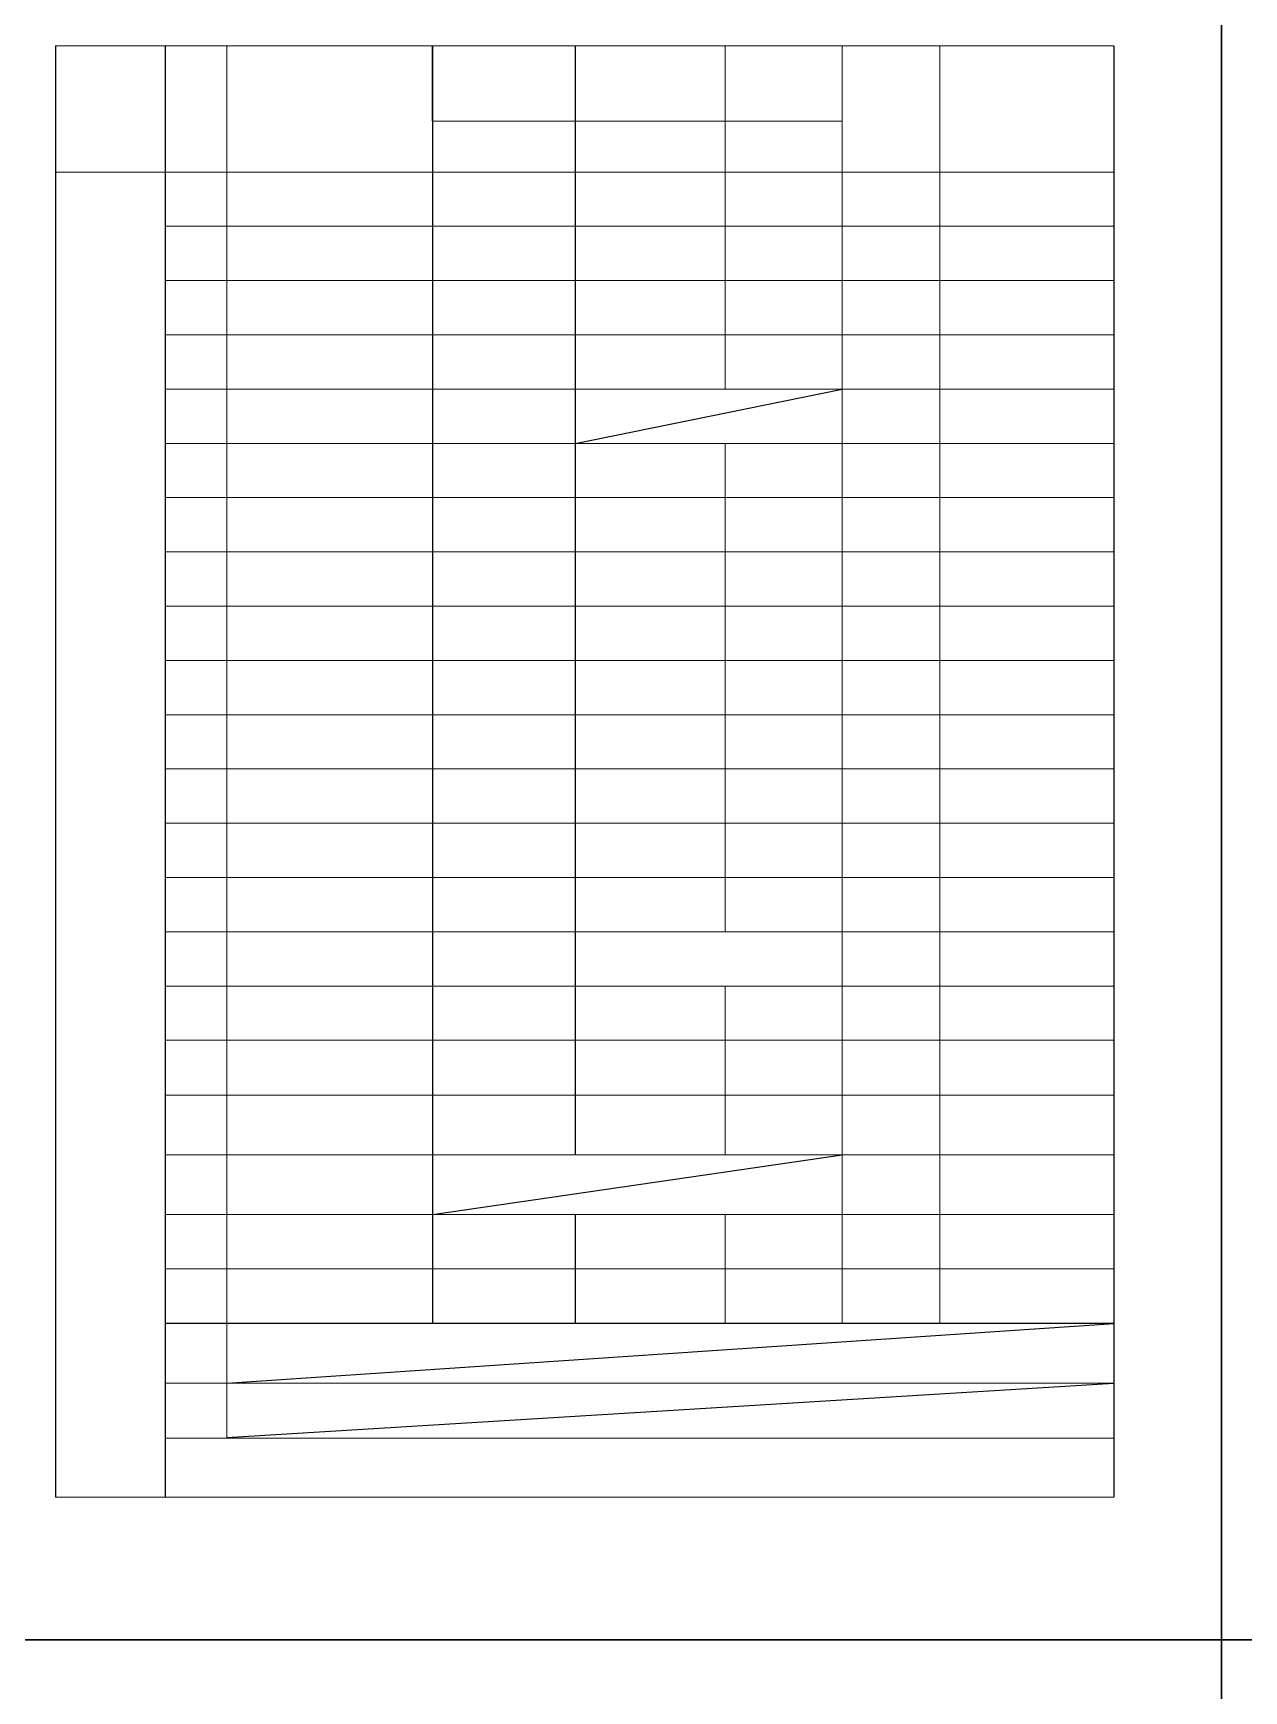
# Model space of a CAD drawing. Extents: x 102162 to 621267, y -39398 to 328893.
# Drawn here: x 314858 to 325102, y 296171 to 310194 of the extents above; entities that cross this region are included whole.
import ezdxf

# ---------------------------------------------------------------- set-up
doc = ezdxf.new("R2010")
doc.units = 0
doc.header["$LTSCALE"] = 1000
doc.header["$MEASUREMENT"] = 0
doc.layers.add('钢架', color=7, linetype='Continuous', lineweight=25)

msp = doc.modelspace()

# ---------------------------------------------------------------- linework, layer by layer
at = {"color": 1}
for p, q in [((315046.4, 310087.2), (315046.4, 297808.4)), ((315978.1, 297808.4), (315978.1, 310087.2))]:
    msp.add_line(p, q, dxfattribs=at)
for p, q in [((318237.5, 309448.4), (318237.5, 310087.2)), ((318237.5, 310087.2), (318237.5, 299278.1)), ((319445.1, 310087.2), (319445.1, 302133.6)), ((319445.1, 310087.2), (319445.1, 300705.9)), ((324001.9, 310087.2), (324001.9, 297808.4)), ((319445.1, 306724), (321703.2, 307183.1)), ((318237.5, 300200.5), (321703.2, 300705.9)), ((319445.1, 300200.5), (319445.1, 299278.1)), ((316498.2, 298772.8), (324001.9, 299278.1)), ((316498.2, 298313.7), (324001.9, 298772.8))]:
    msp.add_line(p, q)
for points in [[(295211.7, 317601.7), (324911.7, 317601.7), (324911.7, 296601.7), (295211.7, 296601.7)], [(324911.7, 317601.7), (354611.7, 317601.7), (354611.7, 296601.7), (324911.7, 296601.7)], [(295211.7, 296601.7), (324911.7, 296601.7), (324911.7, 275601.7), (295211.7, 275601.7)], [(324911.7, 296601.7), (354611.7, 296601.7), (354611.7, 275601.7), (324911.7, 275601.7)]]:
    msp.add_lwpolyline(points, close=True)
at = {"layer": '钢架', "lineweight": 13}
for p, q in [((315046.4, 310087.2), (324001.9, 310087.2)), ((316498.2, 310087.2), (316498.2, 298313.7)), ((320713.2, 310087.2), (320713.2, 307183.1)), ((321703.2, 310087.2), (321703.2, 299278.1)), ((322528.5, 310087.2), (322528.5, 299278.1)), ((318237.5, 309448.4), (321703.2, 309448.4)), ((315046.4, 309019.3), (324001.9, 309019.3)), ((315978.1, 308560.2), (324001.9, 308560.2)), ((315978.1, 308101.2), (324001.9, 308101.2)), ((315978.1, 307642.1), (324001.9, 307642.1)), ((315978.1, 307642.1), (324001.9, 307642.1)), ((315978.1, 307183.1), (324001.9, 307183.1)), ((315978.1, 306724), (324001.9, 306724)), ((320713.2, 306724), (320713.2, 302592.7)), ((315978.1, 306265), (324001.9, 306265)), ((315978.1, 305806), (324001.9, 305806)), ((315978.1, 305346.9), (324001.9, 305346.9)), ((315978.1, 304887.9), (324001.9, 304887.9)), ((315978.1, 304428.8), (324001.9, 304428.8)), ((315978.1, 304428.8), (324001.9, 304428.8)), ((315978.1, 304428.8), (324001.9, 304428.8)), ((315978.1, 304428.8), (324001.9, 304428.8)), ((315978.1, 303969.8), (324001.9, 303969.8)), ((315978.1, 303969.8), (324001.9, 303969.8)), ((315978.1, 303510.7), (324001.9, 303510.7)), ((315978.1, 303510.7), (324001.9, 303510.7)), ((315978.1, 303510.7), (324001.9, 303510.7)), ((315978.1, 303051.7), (324001.9, 303051.7)), ((315978.1, 303051.7), (324001.9, 303051.7)), ((315978.1, 302592.7), (324001.9, 302592.7)), ((315978.1, 302592.7), (324001.9, 302592.7)), ((315978.1, 302592.7), (324001.9, 302592.7)), ((315978.1, 302592.7), (324001.9, 302592.7)), ((315978.1, 302133.6), (324001.9, 302133.6)), ((315978.1, 302133.6), (324001.9, 302133.6)), ((315978.1, 302133.6), (324001.9, 302133.6)), ((315978.1, 302133.6), (324001.9, 302133.6)), ((320713.2, 302133.6), (320713.2, 300705.9)), ((315978.1, 301674.6), (324001.9, 301674.6)), ((315978.1, 301674.6), (324001.9, 301674.6)), ((315978.1, 301674.6), (324001.9, 301674.6)), ((315978.1, 301674.6), (324001.9, 301674.6)), ((315978.1, 301211.2), (324001.9, 301211.2)), ((315978.1, 300705.9), (324001.9, 300705.9)), ((315978.1, 300705.9), (324001.9, 300705.9)), ((315978.1, 300705.9), (324001.9, 300705.9)), ((315978.1, 300705.9), (324001.9, 300705.9)), ((315978.1, 300705.9), (324001.9, 300705.9)), ((315978.1, 300200.5), (324001.9, 300200.5)), ((320713.2, 300200.5), (320713.2, 299278.1)), ((315978.1, 299741.5), (324001.9, 299741.5)), ((315978.1, 299741.5), (324001.9, 299741.5)), ((315978.1, 299741.5), (324001.9, 299741.5)), ((315978.1, 299741.5), (324001.9, 299741.5)), ((315978.1, 299741.5), (324001.9, 299741.5)), ((315978.1, 299282.4), (324001.9, 299282.4)), ((315978.1, 299278.1), (324001.9, 299278.1)), ((315978.1, 298772.8), (324001.9, 298772.8)), ((315978.1, 298772.8), (324001.9, 298772.8)), ((315978.1, 298772.8), (324001.9, 298772.8)), ((315978.1, 298772.8), (324001.9, 298772.8)), ((315978.1, 298772.8), (324001.9, 298772.8)), ((315978.1, 298309.4), (324001.9, 298309.4)), ((315046.4, 297808.4), (324001.9, 297808.4)), ((315978.1, 297808.4), (324001.9, 297808.4))]:
    msp.add_line(p, q, dxfattribs=at)

doc.saveas('drawing.dxf')
